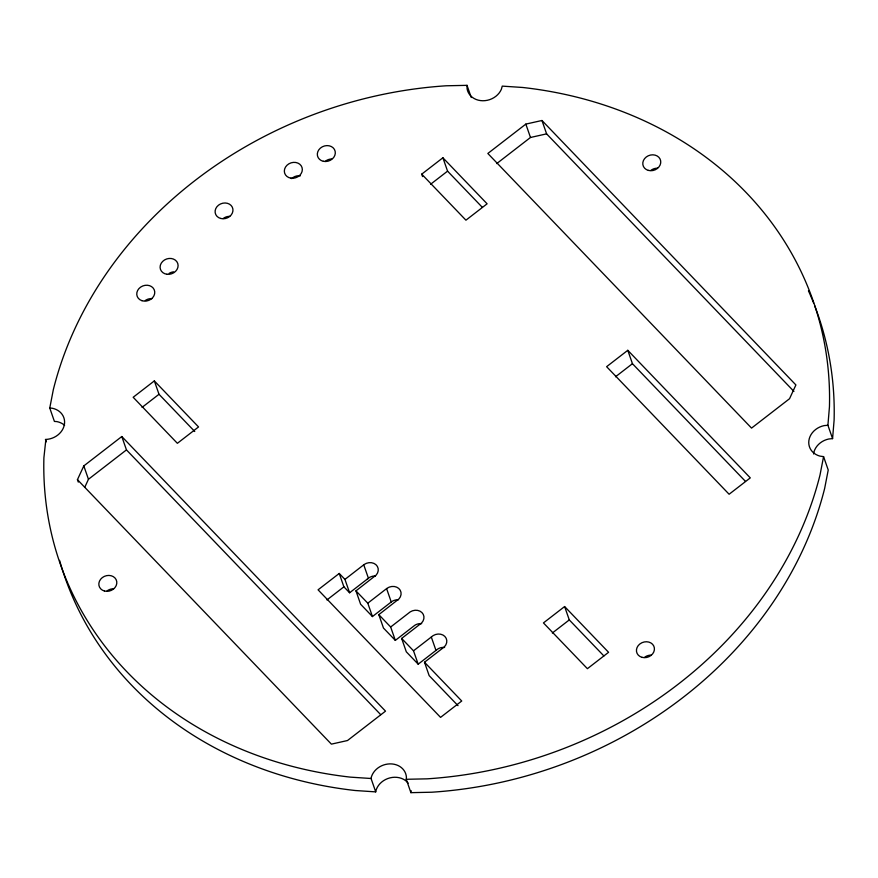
<?xml version="1.0" encoding="UTF-8"?>
<svg xmlns="http://www.w3.org/2000/svg" width="878" height="878" viewBox="0 0 878 878"><rect width="100%" height="100%" fill="white"/><g stroke="black" fill="none" stroke-linecap="round" stroke-linejoin="round"><path stroke-width="1.32" d="M471.256 97.502L467.019 85.342L446.298 85.781A398.755 340.719 -19.2 0 0 53.328 389.656L49.761 408.05L52.186 408.226A18.12 15.486 -19.2 0 1 64.313 424.941A18.12 15.486 -19.2 0 1 45.875 439.439L43.9 457.745A398.755 340.719 -19.2 0 0 350.596 777.151L371.065 778.501L375.718 791.879L355.261 790.518A398.755 340.719 -19.2 0 1 59.572 560.384M813.544 453.948A18.12 15.486 -19.2 0 1 828.788 438.989L832.574 438.627L827.91 425.259L829.447 406.876A398.755 340.719 -19.2 0 0 522.739 87.482L502.249 86.121L501.371 89.282A18.12 15.486 -19.2 0 1 482.724 100.75A18.12 15.486 -19.2 0 1 467.085 88.81L467.019 85.342M832.574 438.627L834.1 420.244A398.755 340.719 -19.2 0 0 814.63 305.621M371.065 778.501L371.109 777.963A18.12 15.486 -19.2 0 1 389.92 763.882A18.12 15.486 -19.2 0 1 406.415 777.239L406.251 779.291L410.904 792.658L431.702 792.219A398.755 340.719 -19.2 0 0 824.672 488.344L828.228 470.004L823.575 456.626L819.909 456.11A18.12 15.486 -19.2 0 1 808.879 440.569A18.12 15.486 -19.2 0 1 824.135 425.611L827.91 425.259M375.718 791.879L375.762 791.341A18.12 15.486 -19.2 0 1 389.931 777.886A18.12 15.486 -19.2 0 1 408.182 783.143M410.904 792.658L411.08 790.617M823.575 456.626L820.019 474.965A398.755 340.719 -19.2 0 1 427.037 778.841L406.251 779.291M77.44 479.673L83.805 465.911L121.801 436.531L385.508 711.147L347.512 740.527L331.39 744.138L77.44 479.673L78.296 482.11M84.749 487.312L88.458 479.278L126.454 449.898L121.801 436.531M363.755 564.85L368.42 578.229L349.609 592.771L344.944 579.392L364.096 564.543A9.131 7.803 -19.2 0 1 375.905 564.653A9.131 7.803 -19.2 0 1 376.168 575.079L355.963 590.872L360.617 604.24L372.448 616.565L391.599 601.704A9.131 7.803 -19.2 0 1 398.327 599.817M367.026 579.469L368.76 577.922A9.131 7.803 -19.2 0 1 375.488 576.023M372.448 616.565L367.794 603.186L386.946 588.337A9.131 7.803 -19.2 0 1 398.744 588.447A9.131 7.803 -19.2 0 1 399.007 598.873L378.813 614.655L383.466 628.033L395.33 640.391L414.833 625.268A9.131 7.803 -19.2 0 1 421.627 623.665M444.619 647.47A9.131 7.803 -19.2 0 0 437.815 648.985L418.18 664.185L413.516 650.807L433.15 635.606A9.131 7.803 -19.2 0 1 444.839 636.418A9.131 7.803 -19.2 0 1 444.323 646.899L424.502 662.242L429.155 675.621L458.009 705.66M154.341 380.909L133.171 397.273L177.378 443.313L198.549 426.938L154.341 380.909L159.006 394.277L194.74 431.493M421.725 174.151L442.896 157.777L487.103 203.806L465.933 220.18L421.725 174.151L422.57 176.577M142.06 407.381L159.006 394.277M430.615 184.248L447.56 171.144L442.896 157.777M525.834 124.105L487.839 153.474L751.546 428.102L789.541 398.722L795.896 384.948L541.956 120.495L525.834 124.105L530.488 137.473L496.718 163.593M344.944 579.392L339.237 573.455L318.066 589.818L440.558 717.381L461.729 701.006L424.502 662.242M627.792 350.311L606.621 366.686L729.113 494.248L750.284 477.884L627.792 350.311L632.445 363.69L745.444 481.363M326.956 599.926L343.891 586.822L339.237 573.455M615.511 376.783L632.445 363.69M564.62 606.544L543.449 622.919L587.404 668.685L608.575 652.31L564.62 606.544L569.284 619.912L603.877 655.943M552.339 633.016L569.284 619.912M395.33 640.391L390.666 627.013L410.18 611.9A9.131 7.803 -19.2 0 1 421.901 612.526A9.131 7.803 -19.2 0 1 421.583 622.996L401.652 638.449L406.316 651.827L418.18 664.185M530.488 137.473L546.61 133.862L793.921 391.412M447.56 171.144L482.362 207.384M355.963 590.872L367.794 603.186M378.813 614.655L390.666 627.013M401.652 638.449L413.516 650.807M343.891 586.822L349.609 592.771M126.454 449.898L380.679 714.637M541.956 120.495L546.61 133.862M431.317 637.055L435.982 650.433M386.605 588.644L391.259 602.012M83.805 465.911L88.458 479.278M49.761 408.05L54.414 421.418L56.84 421.594A18.12 15.486 -19.2 0 1 64.61 425.325M45.426 439.406L46.271 441.832M808.44 290.794A398.755 340.719 -19.2 0 1 813.654 303.119M650.905 170.365A9.131 7.803 -19.2 0 1 657.556 168.192M106.962 590.982A9.131 7.803 -19.2 0 1 113.602 588.809M145.254 300.517A9.131 7.803 -19.2 0 1 151.971 298.619M169.114 273.376A9.131 7.803 -19.2 0 1 173.592 271.851M291.639 178.629A9.131 7.803 -19.2 0 1 300.342 175.841M325.079 161.464A9.131 7.803 -19.2 0 1 331.61 158.984M223.199 218.523A9.076 7.748 -19.2 0 1 229.795 216.35M644.551 657.326A9.131 7.803 -19.2 0 1 651.191 655.131M648.37 170.398A9.131 7.803 -19.2 0 0 660.684 160.926A9.131 7.803 -19.2 0 0 646.252 156.997A9.131 7.803 -19.2 0 0 648.37 170.398M104.427 591.015A9.131 7.803 -19.2 0 0 116.741 581.543A9.131 7.803 -19.2 0 0 102.298 577.614A9.131 7.803 -19.2 0 0 104.427 591.015M290.98 178.168A9.131 7.803 -19.2 0 0 302.032 167.533A9.131 7.803 -19.2 0 0 286.985 165.251A9.131 7.803 -19.2 0 0 290.98 178.168M323.378 161.3A9.131 7.803 -19.2 0 0 335.155 151.301A9.131 7.803 -19.2 0 0 320.415 148.086A9.131 7.803 -19.2 0 0 323.378 161.3M141.962 300.693A9.131 7.803 -19.2 0 0 154.726 291.715A9.131 7.803 -19.2 0 0 140.59 287.139A9.131 7.803 -19.2 0 0 141.962 300.693M166.93 274.265A9.131 7.803 -19.2 0 0 177.751 263.444A9.131 7.803 -19.2 0 0 162.617 261.446A9.131 7.803 -19.2 0 0 166.93 274.265M220.685 218.457A9.076 7.748 -19.2 0 0 232.889 209.019A9.076 7.748 -19.2 0 0 218.534 205.156A9.076 7.748 -19.2 0 0 220.685 218.457M642.059 657.348A9.131 7.803 -19.2 0 0 654.351 647.854A9.131 7.803 -19.2 0 0 639.897 643.947A9.131 7.803 -19.2 0 0 642.059 657.348"/></g></svg>
